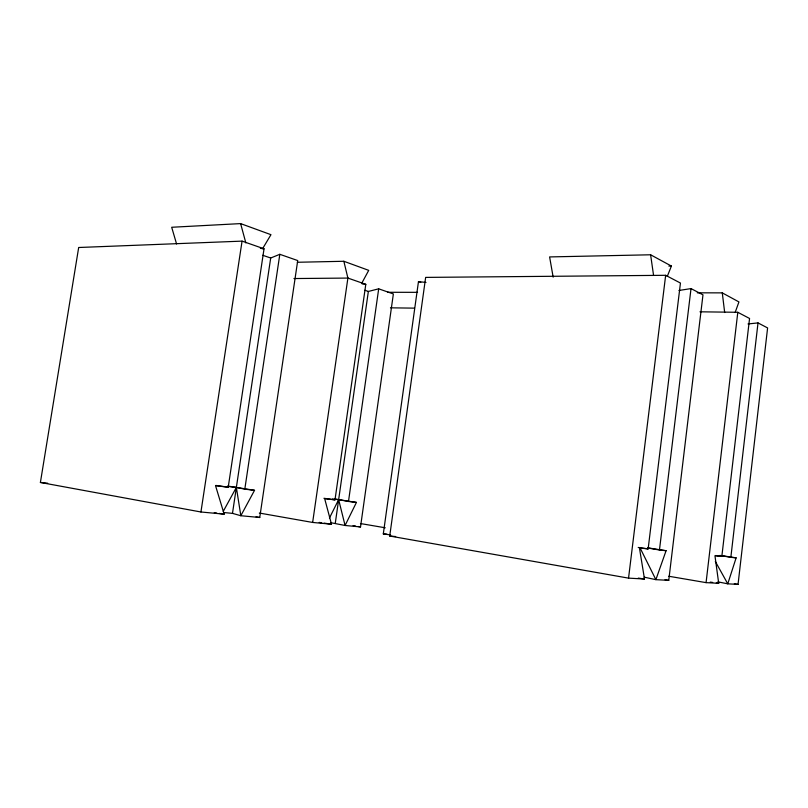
<?xml version="1.0" encoding="UTF-8"?>
<svg xmlns="http://www.w3.org/2000/svg" width="808" height="808" viewBox="0 0 808 808"><rect width="100%" height="100%" fill="white"/><g stroke="black" fill="none" stroke-linecap="round" stroke-linejoin="round"><path stroke-width="1.21" d="M717.959 581.861L727.766 583.83L738.047 584.396L767.6 327.937L758.015 322.907L748.016 323.957M668.761 576.245L706.071 582.629L718.706 583.325L714.949 555.712L721.837 556.409L749.561 318.473L737.805 312.292L699.981 311.807M715.322 561.469L727.766 583.83L736.128 557.853L730.846 557.318L758.015 322.907M706.071 582.629L737.805 312.292M644.097 577.144L655.884 579.659L668.751 580.366L702.98 294.849L691.022 288.587L678.942 290.476M648.147 548.885L680.447 283.053L665.661 275.306L425.654 277.397L389.719 536.027L628.543 578.134L644.491 579.023L639.461 548.006L648.147 548.885L638.209 547.46M639.926 547.642L655.884 579.659L666.085 550.702L659.459 550.026L691.022 288.587M628.543 578.134L665.661 275.306M390.577 534.957L383.305 533.896L418.473 281.578L425.998 282.467M332.512 498.91L338.653 499.637L345.077 525.473L356.439 502.414L348.49 501.465L378.689 288.82L393.365 293.95L360.519 526.927L345.077 525.473L330.714 522.695M259.328 513.04L312.646 522.443L331.502 524.21L324.664 498.647L334.987 499.869L365.792 284.325L347.894 278.073L293.94 278.548M335.3 523.14L368.357 291.456L378.689 288.82M312.646 522.443L347.894 278.073M227.816 486.406L236.36 487.426L240.834 515.726L254.54 490.315L244.804 489.163L279.821 254.308L297.718 260.56L259.742 517.494L240.834 515.726L232.482 513.363L223.887 512.545M228.22 487.194L264.034 248.793L242.067 241.127L78.679 247.501L40.4 482.457L200.939 511.989L224.169 514.161L215.534 485.689L228.22 487.194L215.847 485.426M232.482 513.363L270.7 258.005L279.821 254.308M200.939 511.989L242.067 241.127M735.149 312.484L738.936 301.929L722.281 292.87L697.284 292.819M667.277 276.407L671.398 266.064L650.612 254.783L549.612 256.924L553.157 277.144M329.432 518.039L338.653 499.637L348.49 501.465M361.883 282.992L368.721 270.357L343.844 261.277L297.364 262.267M223.261 511.343L236.36 487.426L244.804 489.163M262.57 248.713L270.963 234.684L240.612 223.604L171.69 227.27L176.578 243.976M668.883 266.095L671.398 266.064M387.587 292.284L417.554 292.334M390.456 307.828L414.393 308.141M389.719 536.027L395.678 536.542M383.305 533.896L386.971 534.219M40.4 482.457L47.672 483.224M260.368 248.369L264.034 248.793M362.146 283.891L365.792 284.325M323.927 498.284L334.987 499.869M715.605 555.52L721.837 556.409M319.2 522.412L321.665 522.776M324.119 523.13L331.502 524.21M710.283 582.093L712.686 582.447M716.302 582.972L718.706 583.325M214.251 512.716L216.736 513.08M219.21 513.433L224.169 514.161M638.259 578.104L644.491 579.023M720.685 555.48L736.128 557.853M334.946 499.061L356.439 502.414M647.875 547.854L666.085 550.702M227.735 486.062L254.54 490.315M719.776 555.46L730.846 557.318M734.32 583.76L738.047 584.396M360.449 523.544L385.244 527.786M353.076 525.634L355.56 526.058M358.035 526.493L360.519 526.927M665.024 579.72L668.751 580.366M647.642 547.976L659.459 550.026M256.035 516.827L259.742 517.494M262.751 255.278L270.7 258.005M364.863 290.254L368.357 291.456M418.473 281.578L420.786 282.436M240.612 223.604L245.844 242.915M343.844 261.277L347.854 277.901M650.612 254.783L653.571 275.427M722.281 292.87L724.675 312.524"/></g></svg>
